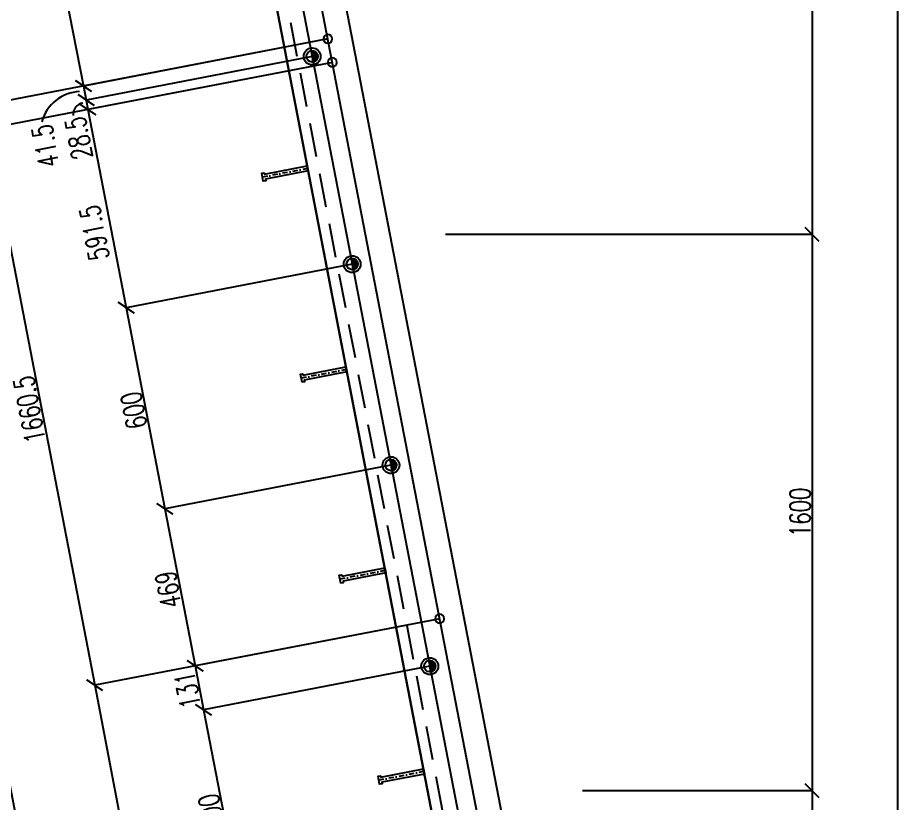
# Model space of a CAD drawing. Extents: x 686686 to 702906, y -4957 to 6593.
# Drawn here: x 697122 to 699721, y 2010 to 4312 of the extents above; entities that cross this region are included whole.
import ezdxf

# ---------------------------------------------------------------- set-up
doc = ezdxf.new("R2010")
doc.units = 0
doc.header["$LTSCALE"] = 200
doc.header["$MEASUREMENT"] = 0
doc.linetypes.add('DASHDOT', pattern=[1, 0.5, -0.25, 0, -0.25])
doc.linetypes.add('DASHED', pattern=[0.75, 0.5, -0.25])
doc.layers.get('0').update_dxf_attribs({"linetype": 'CONTINUOUS'})
for name, color, linetype in [('ASSI', 6, 'CONTINUOUS'), ('Echelon', 1, 'CONTINUOUS'), ('FORI', 2, 'CONTINUOUS'), ('LINEA_ANG', 2, 'CONTINUOUS'), ('LS', 7, 'CONTINUOUS'), ('MZ', 6, 'DASHDOT'), ('QT_MPR', 7, 'CONTINUOUS'), ('QT_MSP', 7, 'CONTINUOUS'), ('TRAT-Y', 7, 'DASHED')]:
    doc.layers.add(name, color=color, linetype=linetype)
doc.styles.add('QUOTE', font='ROMANS8.SHX', dxfattribs={"width": 0.7})
doc.styles.add('RS', font='ROMANS8.shx', dxfattribs={"width": 0.7})
doc.styles.get("Standard").update_dxf_attribs({"font": 'ROMANS8.SHX', "width": 0.7})
doc.dimstyles.new('TRATTO', dxfattribs={"dimscale": 0, "dimtxt": 60, "dimasz": 40, "dimexe": 0, "dimexo": 0, "dimgap": 5, "dimtad": 1, "dimrnd": 0.5, "dimdsep": 46, "dimtxsty": 'RS', "dimblk1": 'OBLIQUE', "dimblk2": 'OBLIQUE', "dimsah": 1, "dimcen": 0.09, "dimclrd": 2, "dimclre": 2, "dimclrt": 7, "dimadec": 0, "dimazin": 0, "dimtfac": 1, "dimtix": 1, "dimtmove": 2, "dimatfit": 3, "dimfxl": 1, "dimtolj": 1, "dimtzin": 0, "dimarcsym": 0})

# ---------------------------------------------------------------- blocks, each defined once
blk = doc.blocks.new('_OBLIQUE')
at = {"color": 0, "linetype": 'ByBlock'}
blk.add_line((-0.5, -0.5), (0.5, 0.5), dxfattribs=at)
blk = doc.blocks.new('*D20')
at = {"layer": 'LS', "color": 2, "lineweight": -2, "transparency": 16777216}
for p, q in [((698065.9, 5308.5), (699701.1, 5308.5)), ((699701.1, 5308.5), (699701.1, -2844.6)), ((697896.8, -2844.6), (699701.1, -2844.6))]:
    blk.add_line(p, q, dxfattribs=at)
at = {"layer": 'LS', "color": 2, "lineweight": -2, "transparency": 16777216, "xscale": 40, "yscale": 40, "zscale": 40}
for p, rotation in [((699701.1, 5308.5), 90), ((699701.1, -2844.6), 270)]:
    blk.add_blockref('_OBLIQUE', p, dxfattribs=dict(at, rotation=rotation))
at = {"layer": 'LS', "color": 7, "transparency": 16777216, "insert": (699666.1, 1231.9), "char_height": 60, "attachment_point": 5, "rotation": 90, "style": 'RS'}
blk.add_mtext('\\A1;8000', dxfattribs=at)
blk = doc.blocks.new('*D21')
at = {"layer": 'LS', "color": 2, "lineweight": -2, "transparency": 16777216}
for p, q in [((698065.9, 5308.5), (699451.1, 5308.5)), ((699451.1, 5308.5), (699451.1, 3677.9)), ((698376, 3677.9), (699451.1, 3677.9))]:
    blk.add_line(p, q, dxfattribs=at)
at = {"layer": 'LS', "color": 2, "lineweight": -2, "transparency": 16777216, "xscale": 40, "yscale": 40, "zscale": 40}
for p, rotation in [((699451.1, 5308.5), 90), ((699451.1, 3677.9), 270)]:
    blk.add_blockref('_OBLIQUE', p, dxfattribs=dict(at, rotation=rotation))
at = {"layer": 'LS', "color": 7, "transparency": 16777216, "insert": (699416.1, 4493.2), "char_height": 60, "attachment_point": 5, "rotation": 90, "style": 'RS'}
blk.add_mtext('\\A1;1600', dxfattribs=at)
blk = doc.blocks.new('*D22')
at = {"layer": 'LS', "color": 2, "lineweight": -2, "transparency": 16777216}
for p, q in [((698376, 3677.9), (699451.1, 3677.9)), ((699451.1, 3677.9), (699451.1, 2047.2)), ((698777.9, 2047.2), (699451.1, 2047.2))]:
    blk.add_line(p, q, dxfattribs=at)
at = {"layer": 'LS', "color": 2, "lineweight": -2, "transparency": 16777216, "xscale": 40, "yscale": 40, "zscale": 40}
for p, rotation in [((699451.1, 3677.9), 90), ((699451.1, 2047.2), 270)]:
    blk.add_blockref('_OBLIQUE', p, dxfattribs=dict(at, rotation=rotation))
at = {"layer": 'LS', "color": 7, "transparency": 16777216, "insert": (699416.1, 2862.6), "char_height": 60, "attachment_point": 5, "rotation": 90, "style": 'RS'}
blk.add_mtext('\\A1;1600', dxfattribs=at)
blk = doc.blocks.new('*D23')
at = {"layer": 'LS', "color": 2, "lineweight": -2, "transparency": 16777216}
for p, q in [((698777.9, 2047.2), (699451.1, 2047.2)), ((699451.1, 2047.2), (699451.1, 416.6)), ((699330.5, 416.6), (699451.1, 416.6))]:
    blk.add_line(p, q, dxfattribs=at)
at = {"layer": 'LS', "color": 2, "lineweight": -2, "transparency": 16777216, "xscale": 40, "yscale": 40, "zscale": 40}
for p, rotation in [((699451.1, 2047.2), 90), ((699451.1, 416.6), 270)]:
    blk.add_blockref('_OBLIQUE', p, dxfattribs=dict(at, rotation=rotation))
at = {"layer": 'LS', "color": 7, "transparency": 16777216, "insert": (699416.1, 1231.9), "char_height": 60, "attachment_point": 5, "rotation": 90, "style": 'RS'}
blk.add_mtext('\\A1;1600', dxfattribs=at)
blk = doc.blocks.new('16')
blk.add_circle((0, 0), 1)
blk = doc.blocks.new('ASSE98')
blk.add_line((0, 0), (1, 0))
at = {"color": 7, "flags": 1}
for tag, p in [('LAV1', (3.07431, 6.82847)), ('LAV2', (3.07431, 6.49513)), ('LAV3', (3.07431, 6.1618)), ('LAV4', (3.07431, 5.82847)), ('LAV5', (3.07431, 5.49513)), ('LAV6', (3.07431, 5.1618)), ('LAV7', (3.07431, 4.82847)), ('LAV8', (3.07431, 4.49513)), ('LAV9', (3.07431, 4.1618)), ('LAV10', (3.07431, 3.82847))]:
    blk.add_attdef(tag, p, '', height=0.2, dxfattribs=at)
at = {"color": 7, "style": 'QUOTE', "width": 0.5, "flags": 1}
for tag, p in [('TI', (1.38308, 6.82731)), ('DI_S', (1.38308, 6.42178)), ('D_S', (1.38308, 6.02092)), ('E_S', (1.38308, 5.68065)), ('NFORI', (1.36454, 5.29792)), ('ALAR', (1.36349, 4.93246)), ('FAM', (1.3775, 4.54645)), ('ALA', (1.38308, 4.19257)), ('DISP2', (1.38308, 3.84971)), ('DISP1', (1.38308, 3.50686)), ('PINZAF', (1.38308, 3.164)), ('PINZAI', (1.38308, 2.82114)), ('TRP', (1.38308, 2.47829)), ('NP', (1.38308, 2.13543)), ('SV', (1.38308, 1.79257)), ('PESO', (1.38308, 1.44971)), ('QUA', (1.38308, 1.10686)), ('LUN', (1.38308, 0.764)), ('PROF', (1.38308, 0.42114)), ('POS', (1.38308, 0.07829))]:
    blk.add_attdef(tag, p, '', height=0.2, dxfattribs=at)
blk = doc.blocks.new('P20')
at = {"color": 0}
for p, q in [((0, 0.98), (0.02, 1)), ((0, 0.94), (0.06, 1)), ((1, -0.01), (0, 0.99)), ((0, 0.89), (0.1, 0.99)), ((0, 0.85), (0.14, 0.99)), ((0, 0.8), (0.18, 0.98)), ((0, 0.76), (0.22, 0.98)), ((0, 0.71), (0.25, 0.97)), ((0, 0.67), (0.29, 0.96)), ((1, -0.05), (0, 0.95)), ((0, 0.62), (0.32, 0.95)), ((0, 0.58), (0.36, 0.93)), ((0, 0.53), (0.39, 0.92)), ((0, 0.49), (0.42, 0.91)), ((1, -0.09), (0, 0.9)), ((0, 0.44), (0.45, 0.89)), ((0, 0.4), (0.48, 0.88)), ((0.99, -0.13), (0, 0.86)), ((0, 0.35), (0.51, 0.86)), ((0, 0.31), (0.54, 0.84)), ((0, 0.26), (0.56, 0.83)), ((0.99, -0.17), (0, 0.81)), ((0, 0.22), (0.59, 0.81)), ((0, 0.17), (0.61, 0.79)), ((0.98, -0.21), (0, 0.77)), ((0, 0.13), (0.64, 0.77)), ((0, 0.08), (0.66, 0.75)), ((0, 0.04), (0.69, 0.73)), ((0.97, -0.25), (0, 0.72)), ((0, -0.01), (0.71, 0.7)), ((0.96, -0.28), (0, 0.68)), ((0, -0.05), (0.73, 0.68)), ((0, -0.1), (0.75, 0.66)), ((0.95, -0.32), (0, 0.63)), ((0, -0.14), (0.77, 0.63)), ((0, -0.19), (0.79, 0.61)), ((0.94, -0.35), (0, 0.59)), ((0, -0.23), (0.81, 0.58)), ((0, -0.28), (0.83, 0.56)), ((0.92, -0.38), (0, 0.54)), ((0, -0.32), (0.85, 0.53)), ((0.91, -0.41), (0, 0.5)), ((0, -0.36), (0.87, 0.5)), ((0, -0.41), (0.88, 0.47)), ((0.9, -0.44), (0, 0.45)), ((0, -0.45), (0.9, 0.44)), ((0.88, -0.47), (0, 0.41)), ((0, -0.5), (0.91, 0.41)), ((0, -0.54), (0.92, 0.38)), ((0.87, -0.5), (0, 0.36)), ((0, -0.59), (0.94, 0.35)), ((0.85, -0.53), (0, 0.32)), ((0, -0.63), (0.95, 0.31)), ((0, -0.68), (0.96, 0.28)), ((0.83, -0.56), (0, 0.27)), ((0, -0.72), (0.97, 0.25)), ((0.81, -0.58), (0, 0.23)), ((0, -0.77), (0.98, 0.21)), ((0.79, -0.61), (0, 0.18)), ((0, -0.81), (0.99, 0.17)), ((0.77, -0.63), (0, 0.14)), ((0, -0.86), (0.99, 0.13)), ((0.75, -0.66), (0, 0.09)), ((0, -0.9), (1, 0.09)), ((0.73, -0.68), (0, 0.05)), ((0, -0.95), (1, 0.05)), ((0.71, -0.7), (0, 0.01)), ((0, -0.99), (1, 0.01)), ((1, 0.04), (0.04, 1)), ((1, 0.09), (0.09, 1)), ((0.99, 0.14), (0.14, 0.99)), ((0.98, 0.19), (0.19, 0.98)), ((0.97, 0.25), (0.25, 0.97)), ((0.95, 0.31), (0.31, 0.95)), ((0.92, 0.38), (0.38, 0.92)), ((0.88, 0.47), (0.47, 0.88)), ((0.81, 0.59), (0.59, 0.81)), ((0.69, -0.73), (0, -0.04)), ((0.66, -0.75), (0, -0.08)), ((0.64, -0.77), (0, -0.13)), ((0.61, -0.79), (0, -0.17)), ((0.59, -0.81), (0, -0.22)), ((0.56, -0.83), (0, -0.26)), ((0.54, -0.84), (0, -0.31)), ((0.51, -0.86), (0, -0.35)), ((0.48, -0.88), (0, -0.4)), ((0.45, -0.89), (0, -0.44)), ((0.42, -0.91), (0, -0.49)), ((0.39, -0.92), (0, -0.53)), ((0.36, -0.93), (0, -0.58)), ((0.32, -0.95), (0, -0.62)), ((0.29, -0.96), (0, -0.67)), ((0.25, -0.97), (0, -0.71)), ((0.22, -0.98), (0, -0.76)), ((0.18, -0.98), (0, -0.8)), ((0.14, -0.99), (0, -0.85)), ((0.1, -0.99), (0, -0.89)), ((0.04, -1), (1, -0.04)), ((0.09, -1), (1, -0.09)), ((0.14, -0.99), (0.99, -0.14)), ((0.19, -0.98), (0.98, -0.19)), ((0.25, -0.97), (0.97, -0.25)), ((0.31, -0.95), (0.95, -0.31)), ((0.38, -0.92), (0.92, -0.38)), ((0.47, -0.88), (0.88, -0.47)), ((0.59, -0.81), (0.81, -0.59))]:
    blk.add_line(p, q, dxfattribs=at)
for radius in [1.5, 1]:
    blk.add_circle((0, 0), radius)
blk = doc.blocks.new('A$C6E393FD9')
at = {"layer": 'Echelon', "color": 3}
blk.add_lwpolyline([(2.5, 0), (0, 19.8), (168.6, 41.4), (167.9, 47.2), (177.8, 48.5), (181.8, 17.1), (171.9, 15.8), (171.2, 21.6), (2.5, 0)], close=True, dxfattribs=at)
at = {"layer": 'MZ', "ltscale": 0.2}
blk.add_line((1.3, 9.9), (179.8, 32.8), dxfattribs=at)
blk = doc.blocks.new('*D58')
at = {"layer": 'QT_MPR', "color": 2, "lineweight": -2, "transparency": 16777216}
for p, q in [((695174.5, 5308.5), (696426.5, 5549.9)), ((696426.5, 5549.9), (697998.8, -2603.1)), ((696746.8, -2844.6), (697998.8, -2603.1))]:
    blk.add_line(p, q, dxfattribs=at)
at = {"layer": 'QT_MPR', "color": 2, "lineweight": -2, "transparency": 16777216, "xscale": 40, "yscale": 40, "zscale": 40}
for p, rotation in [((696426.5, 5549.9), 100.9154326102449), ((697998.8, -2603.1), 280.9154326102449)]:
    blk.add_blockref('_OBLIQUE', p, dxfattribs=dict(at, rotation=rotation))
at = {"layer": 'QT_MPR', "color": 7, "transparency": 16777216, "insert": (697178.3, 1466.8), "char_height": 60, "attachment_point": 5, "rotation": 100.9154, "style": 'RS'}
blk.add_mtext('\\A1;8303.5', dxfattribs=at)
blk = doc.blocks.new('*D100')
at = {"layer": 'QT_MPR', "color": 2, "lineweight": -2, "transparency": 16777216}
for p, q in [((697752.8, 5696.2), (696741.4, 5501.2)), ((696741.4, 5501.2), (697020.3, 4055.2)), ((698031.6, 4250.3), (697020.3, 4055.2))]:
    blk.add_line(p, q, dxfattribs=at)
at = {"layer": 'QT_MPR', "color": 2, "lineweight": -2, "transparency": 16777216, "xscale": 40, "yscale": 40, "zscale": 40}
for p, rotation in [((696741.4, 5501.2), 100.9154326102486), ((697020.3, 4055.2), 280.9154326102486)]:
    blk.add_blockref('_OBLIQUE', p, dxfattribs=dict(at, rotation=rotation))
at = {"layer": 'QT_MPR', "color": 7, "transparency": 16777216, "insert": (696836.6, 4822.5), "char_height": 60, "attachment_point": 5, "rotation": 100.9154, "style": 'RS'}
blk.add_mtext('\\A1;1472.5', dxfattribs=at)
blk = doc.blocks.new('*D101')
at = {"layer": 'QT_MPR', "color": 2, "lineweight": -2, "transparency": 16777216}
for p, q in [((698031.6, 4250.3), (697020.3, 4055.2)), ((698044.9, 4181.6), (697033.5, 3986.5)), ((697020.3, 4055.2), (697033.5, 3986.5))]:
    blk.add_line(p, q, dxfattribs=at)
at = {"layer": 'QT_MPR', "color": 2, "lineweight": -2, "transparency": 16777216, "xscale": 40, "yscale": 40, "zscale": 40}
for p, rotation in [((697020.3, 4055.2), 100.9154326102486), ((697033.5, 3986.5), 280.9154326102486)]:
    blk.add_blockref('_OBLIQUE', p, dxfattribs=dict(at, rotation=rotation))
at = {"layer": 'QT_MPR', "color": 7, "transparency": 16777216, "insert": (696978, 4011.5), "char_height": 60, "attachment_point": 5, "rotation": 100.9154, "style": 'RS'}
blk.add_mtext('\\A1;70', dxfattribs=at)
blk = doc.blocks.new('*D102')
at = {"layer": 'QT_MPR', "color": 2, "lineweight": -2, "transparency": 16777216}
for p, q in [((698044.9, 4181.6), (697033.5, 3986.5)), ((697033.5, 3986.5), (697348, 2355.9)), ((698359.3, 2550.9), (697348, 2355.9))]:
    blk.add_line(p, q, dxfattribs=at)
at = {"layer": 'QT_MPR', "color": 2, "lineweight": -2, "transparency": 16777216, "xscale": 40, "yscale": 40, "zscale": 40}
for p, rotation in [((697033.5, 3986.5), 100.9154326102486), ((697348, 2355.9), 280.9154326102486)]:
    blk.add_blockref('_OBLIQUE', p, dxfattribs=dict(at, rotation=rotation))
at = {"layer": 'QT_MPR', "color": 7, "transparency": 16777216, "insert": (697156.4, 3164.6), "char_height": 60, "attachment_point": 5, "rotation": 100.9154, "style": 'RS'}
blk.add_mtext('\\A1;1660.5', dxfattribs=at)
blk = doc.blocks.new('*D103')
at = {"layer": 'QT_MPR', "color": 2, "lineweight": -2, "transparency": 16777216}
for p, q in [((698359.3, 2550.9), (697348, 2355.9)), ((697348, 2355.9), (697662.4, 725.3)), ((698673.8, 920.3), (697662.4, 725.3))]:
    blk.add_line(p, q, dxfattribs=at)
at = {"layer": 'QT_MPR', "color": 2, "lineweight": -2, "transparency": 16777216, "xscale": 40, "yscale": 40, "zscale": 40}
for p, rotation in [((697348, 2355.9), 100.9154326102486), ((697662.4, 725.3), 280.9154326102486)]:
    blk.add_blockref('_OBLIQUE', p, dxfattribs=dict(at, rotation=rotation))
at = {"layer": 'QT_MPR', "color": 7, "transparency": 16777216, "insert": (697470.8, 1534), "char_height": 60, "attachment_point": 5, "rotation": 100.9154, "style": 'RS'}
blk.add_mtext('\\A1;1661', dxfattribs=at)
blk = doc.blocks.new('*D112')
at = {"layer": 'QT_MSP', "color": 2, "lineweight": -2, "transparency": 16777216}
for p, q in [((697871.9, 4788.1), (697209.1, 4660.3)), ((697209.1, 4660.3), (697314.8, 4112.1)), ((698031.6, 4250.3), (697314.8, 4112.1))]:
    blk.add_line(p, q, dxfattribs=at)
at = {"layer": 'QT_MSP', "color": 2, "lineweight": -2, "transparency": 16777216, "xscale": 40, "yscale": 40, "zscale": 40}
for p, rotation in [((697209.1, 4660.3), 100.9154326102486), ((697314.8, 4112.1), 280.9154326102486)]:
    blk.add_blockref('_OBLIQUE', p, dxfattribs=dict(at, rotation=rotation))
at = {"layer": 'QT_MSP', "color": 7, "transparency": 16777216, "insert": (697217.8, 4430.5), "char_height": 60, "attachment_point": 5, "rotation": 100.9154, "style": 'RS'}
blk.add_mtext('\\A1;558.5', dxfattribs=at)
blk = doc.blocks.new('*D113')
at = {"layer": 'QT_MSP', "color": 2, "lineweight": -2, "transparency": 16777216}
for p, q in [((698031.6, 4250.3), (697314.8, 4112.1)), ((697985.5, 4199), (697322.7, 4071.1)), ((697314.8, 4112.1), (697322.7, 4071.1))]:
    blk.add_line(p, q, dxfattribs=at)
at = {"layer": 'QT_MSP', "color": 2, "lineweight": -2, "transparency": 16777216, "xscale": 40, "yscale": 40, "zscale": 40}
for p, rotation in [((697314.8, 4112.1), 100.9154326102486), ((697322.7, 4071.1), 280.9154326102486)]:
    blk.add_blockref('_OBLIQUE', p, dxfattribs=dict(at, rotation=rotation))
at = {"layer": 'QT_MSP', "color": 7, "transparency": 16777216, "insert": (697203.5, 3936.9), "char_height": 60, "attachment_point": 5, "rotation": 100.9154, "style": 'RS'}
blk.add_mtext('\\A1;41.5', dxfattribs=at)
blk = doc.blocks.new('*D114')
at = {"layer": 'QT_MSP', "color": 2, "lineweight": -2, "transparency": 16777216}
for p, q in [((697985.5, 4199), (697322.7, 4071.1)), ((698044.9, 4181.6), (697328.1, 4043.3)), ((697322.7, 4071.1), (697328.1, 4043.3))]:
    blk.add_line(p, q, dxfattribs=at)
at = {"layer": 'QT_MSP', "color": 2, "lineweight": -2, "transparency": 16777216, "xscale": 40, "yscale": 40, "zscale": 40}
for p, rotation in [((697322.7, 4071.1), 100.9154326102486), ((697328.1, 4043.3), 280.9154326102486)]:
    blk.add_blockref('_OBLIQUE', p, dxfattribs=dict(at, rotation=rotation))
at = {"layer": 'QT_MSP', "color": 7, "transparency": 16777216, "insert": (697301.1, 3959.5), "char_height": 60, "attachment_point": 5, "rotation": 100.9154, "style": 'RS'}
blk.add_mtext('\\A1;28.5', dxfattribs=at)
blk = doc.blocks.new('*D115')
at = {"layer": 'QT_MSP', "color": 2, "lineweight": -2, "transparency": 16777216}
for p, q in [((698044.9, 4181.6), (697328.1, 4043.3)), ((697328.1, 4043.3), (697440.1, 3462.4)), ((698102.9, 3590.2), (697440.1, 3462.4))]:
    blk.add_line(p, q, dxfattribs=at)
at = {"layer": 'QT_MSP', "color": 2, "lineweight": -2, "transparency": 16777216, "xscale": 40, "yscale": 40, "zscale": 40}
for p, rotation in [((697328.1, 4043.3), 100.9154326102486), ((697440.1, 3462.4), 280.9154326102486)]:
    blk.add_blockref('_OBLIQUE', p, dxfattribs=dict(at, rotation=rotation))
at = {"layer": 'QT_MSP', "color": 7, "transparency": 16777216, "insert": (697346.8, 3682.3), "char_height": 60, "attachment_point": 5, "rotation": 100.9154, "style": 'RS'}
blk.add_mtext('\\A1;591.5', dxfattribs=at)
blk = doc.blocks.new('*D116')
at = {"layer": 'QT_MSP', "color": 2, "lineweight": -2, "transparency": 16777216}
for p, q in [((698102.9, 3590.2), (697440.1, 3462.4)), ((697440.1, 3462.4), (697553.7, 2873.2)), ((698216.5, 3001), (697553.7, 2873.2))]:
    blk.add_line(p, q, dxfattribs=at)
at = {"layer": 'QT_MSP', "color": 2, "lineweight": -2, "transparency": 16777216, "xscale": 40, "yscale": 40, "zscale": 40}
for p, rotation in [((697440.1, 3462.4), 100.9154326102486), ((697553.7, 2873.2), 280.9154326102486)]:
    blk.add_blockref('_OBLIQUE', p, dxfattribs=dict(at, rotation=rotation))
at = {"layer": 'QT_MSP', "color": 7, "transparency": 16777216, "insert": (697462.6, 3161.2), "char_height": 60, "attachment_point": 5, "rotation": 100.9154, "style": 'RS'}
blk.add_mtext('\\A1;600', dxfattribs=at)
blk = doc.blocks.new('*D117')
at = {"layer": 'QT_MSP', "color": 2, "lineweight": -2, "transparency": 16777216}
for p, q in [((698216.5, 3001), (697553.7, 2873.2)), ((697553.7, 2873.2), (697642.5, 2412.7)), ((698359.3, 2550.9), (697642.5, 2412.7))]:
    blk.add_line(p, q, dxfattribs=at)
at = {"layer": 'QT_MSP', "color": 2, "lineweight": -2, "transparency": 16777216, "xscale": 40, "yscale": 40, "zscale": 40}
for p, rotation in [((697553.7, 2873.2), 100.9154326102486), ((697642.5, 2412.7), 280.9154326102486)]:
    blk.add_blockref('_OBLIQUE', p, dxfattribs=dict(at, rotation=rotation))
at = {"layer": 'QT_MSP', "color": 7, "transparency": 16777216, "insert": (697563.8, 2636.3), "char_height": 60, "attachment_point": 5, "rotation": 100.9154, "style": 'RS'}
blk.add_mtext('\\A1;469', dxfattribs=at)
blk = doc.blocks.new('*D118')
at = {"layer": 'QT_MSP', "color": 2, "lineweight": -2, "transparency": 16777216}
for p, q in [((698359.3, 2550.9), (697642.5, 2412.7)), ((697642.5, 2412.7), (697667.3, 2284.1)), ((698330.1, 2411.9), (697667.3, 2284.1))]:
    blk.add_line(p, q, dxfattribs=at)
at = {"layer": 'QT_MSP', "color": 2, "lineweight": -2, "transparency": 16777216, "xscale": 40, "yscale": 40, "zscale": 40}
for p, rotation in [((697642.5, 2412.7), 100.9154326102486), ((697667.3, 2284.1), 280.9154326102486)]:
    blk.add_blockref('_OBLIQUE', p, dxfattribs=dict(at, rotation=rotation))
at = {"layer": 'QT_MSP', "color": 7, "transparency": 16777216, "insert": (697620.6, 2341.8), "char_height": 60, "attachment_point": 5, "rotation": 100.9154, "style": 'RS'}
blk.add_mtext('\\A1;131', dxfattribs=at)
blk = doc.blocks.new('*D119')
at = {"layer": 'QT_MSP', "color": 2, "lineweight": -2, "transparency": 16777216}
for p, q in [((698330.1, 2411.9), (697667.3, 2284.1)), ((697667.3, 2284.1), (697781, 1694.9)), ((698443.8, 1822.7), (697781, 1694.9))]:
    blk.add_line(p, q, dxfattribs=at)
at = {"layer": 'QT_MSP', "color": 2, "lineweight": -2, "transparency": 16777216, "xscale": 40, "yscale": 40, "zscale": 40}
for p, rotation in [((697667.3, 2284.1), 100.9154326102486), ((697781, 1694.9), 280.9154326102486)]:
    blk.add_blockref('_OBLIQUE', p, dxfattribs=dict(at, rotation=rotation))
at = {"layer": 'QT_MSP', "color": 7, "transparency": 16777216, "insert": (697689.8, 1982.9), "char_height": 60, "attachment_point": 5, "rotation": 100.9154, "style": 'RS'}
blk.add_mtext('\\A1;600', dxfattribs=at)

msp = doc.modelspace()

# ---------------------------------------------------------------- linework, layer by layer
at = {"layer": 'LINEA_ANG'}
for p, q in [((697677.215, 6457.664), (699299.651, -1955.321)), ((699103.27, -1993.193), (697480.834, 6419.792))]:
    msp.add_line(p, q, dxfattribs=at)
at = {"layer": 'LS', "color": 6}
for p, q in [((697554.487, 6433.996), (699176.923, -1978.989)), ((699039.571, -976.365), (697752.769, 5696.22))]:
    msp.add_line(p, q, dxfattribs=at)
for centre, radius, start, end in [((697309.984, 3975.124), 121.041, 92.959989, 164.405689), ((697317.708, 4029.897), 32.664, 97.713637, 187.435894)]:
    msp.add_arc(centre, radius, start, end, dxfattribs=at)
at = {"layer": 'TRAT-Y'}
msp.add_line((699134.691, -1987.134), (697512.255, 6425.852), dxfattribs=at)

# ---------------------------------------------------------------- block references
at = {"layer": 'ASSI', "xscale": 8568, "rotation": 280.9154326102486}
msp.add_blockref('ASSE98', (697480.834, 6419.792), dxfattribs=at)
at = {"layer": 'FORI'}
for name, p, xscale, yscale, zscale, rotation in [('16', (698031.616, 4250.289), -13, 13, 13, 21.8308652204935), ('P20', (697985.511, 4198.961), 16.5, 16.5, 16.5, 7.543052222774039), ('16', (698044.871, 4181.555), -13, 13, 13, 21.8308652204935), ('P20', (698102.914, 3590.178), 16.5, 16.5, 16.5, 7.543052222774039), ('P20', (698216.53, 3001.034), 16.5, 16.5, 16.5, 7.543052222774039), ('16', (698359.332, 2550.946), -13, 13, 13, 21.8308652204935), ('P20', (698330.146, 2411.889), 16.5, 16.5, 16.5, 7.543052222774039)]:
    msp.add_blockref(name, p, dxfattribs=dict(at, xscale=xscale, yscale=yscale, zscale=zscale, rotation=rotation))
at = {"layer": 'LS', "color": 6, "xscale": 0.75, "yscale": 0.75, "zscale": 0.75, "rotation": 183.6182233075684}
for p in [(697972.934, 3878.031), (698086.55, 3288.887), (698200.166, 2699.742), (698313.782, 2110.597)]:
    msp.add_blockref('A$C6E393FD9', p, dxfattribs=at)

# ---------------------------------------------------------------- dimensions: what is measured, and where the dimension line sits
at = {"layer": 'LS'}
for base, p1, p2, picture, middle in [((699701.105, -2844.578), (698065.926, 5308.467), (697896.807, -2844.578), '*D20', (699666.105, 1231.945)), ((699451.104, 3677.858), (698065.926, 5308.467), (698375.978, 3677.858), '*D21', (699416.104, 4493.163)), ((699451.104, 2047.249), (698375.978, 3677.858), (698777.905, 2047.249), '*D22', (699416.104, 2862.554)), ((699451.104, 416.64), (698777.905, 2047.249), (699330.513, 416.64), '*D23', (699416.104, 1231.945))]:
    dim = msp.add_linear_dim(base=base, p1=p1, p2=p2, angle=90, dimstyle='TRATTO', override={"dimscale": 1, "dimlfac": 0.981228}, dxfattribs=at)
    dim.commit()
    dim.dimension.update_dxf_attribs({"geometry": picture, "text_midpoint": middle})
at = {"layer": 'QT_MPR'}
for base, p1, p2, picture, middle in [((697020.251, 4055.248), (697752.769, 5696.22), (698031.616, 4250.289), '*D100', (696836.634, 4822.543)), ((697998.787, -2603.142), (695174.538, 5308.467), (696746.845, -2844.578), '*D58', (697178.267, 1466.753))]:
    dim = msp.add_linear_dim(base=base, p1=p1, p2=p2, angle=100.915433, dimstyle='TRATTO', override={"dimscale": 1}, dxfattribs=at)
    dim.commit()
    dim.dimension.update_dxf_attribs({"geometry": picture, "text_midpoint": middle, "dimtype": 128})
for base, p1, p2, text, picture, middle in [((697033.506, 3986.515), (698031.616, 4250.289), (698044.871, 4181.555), '70', '*D101', (696978, 4011.455)), ((697347.967, 2355.906), (698044.871, 4181.555), (698359.332, 2550.946), '1660.5', '*D102', (697156.37, 3164.583)), ((697662.429, 725.297), (698359.332, 2550.946), (698673.793, 920.337), '1661', '*D103', (697470.831, 1533.974))]:
    dim = msp.add_linear_dim(base=base, p1=p1, p2=p2, angle=100.915433, text=text, dimstyle='TRATTO', override={"dimscale": 1}, dxfattribs=at)
    dim.commit()
    dim.dimension.update_dxf_attribs({"geometry": picture, "text_midpoint": middle, "dimtype": 128})
at = {"layer": 'QT_MSP'}
dim = msp.add_linear_dim(base=(697314.823, 4112.056), p1=(697871.895, 4788.106), p2=(698031.616, 4250.289), angle=100.915433, dimstyle='TRATTO', override={"dimscale": 1}, dxfattribs=at)
dim.commit()
dim.dimension.update_dxf_attribs({"geometry": '*D112', "text_midpoint": (697217.767, 4430.5), "dimtype": 128})
for base, p1, p2, text, picture, middle in [((697322.713, 4071.141), (698031.616, 4250.289), (697985.511, 4198.961), '41.5', '*D113', (697203.532, 3936.886)), ((697328.078, 4043.323), (697985.511, 4198.961), (698044.871, 4181.555), '28.5', '*D114', (697301.063, 3959.47)), ((697440.117, 3462.358), (698044.871, 4181.555), (698102.914, 3590.178), '591.5', '*D115', (697346.787, 3682.322)), ((697553.733, 2873.214), (698102.914, 3590.178), (698216.53, 3001.034), '600', '*D116', (697462.558, 3161.159)), ((697642.54, 2412.714), (698216.53, 3001.034), (698359.332, 2550.946), '469', '*D117', (697563.769, 2636.336)), ((697667.348, 2284.069), (698359.332, 2550.946), (698330.146, 2411.889), '131', '*D118', (697620.577, 2341.764)), ((697780.964, 1694.925), (698330.146, 2411.889), (698443.762, 1822.744), '600', '*D119', (697689.79, 1982.869))]:
    dim = msp.add_linear_dim(base=base, p1=p1, p2=p2, angle=100.915433, text=text, dimstyle='TRATTO', override={"dimscale": 1}, dxfattribs=at)
    dim.commit()
    dim.dimension.update_dxf_attribs({"geometry": picture, "text_midpoint": middle, "dimtype": 128})

doc.saveas('drawing.dxf')
